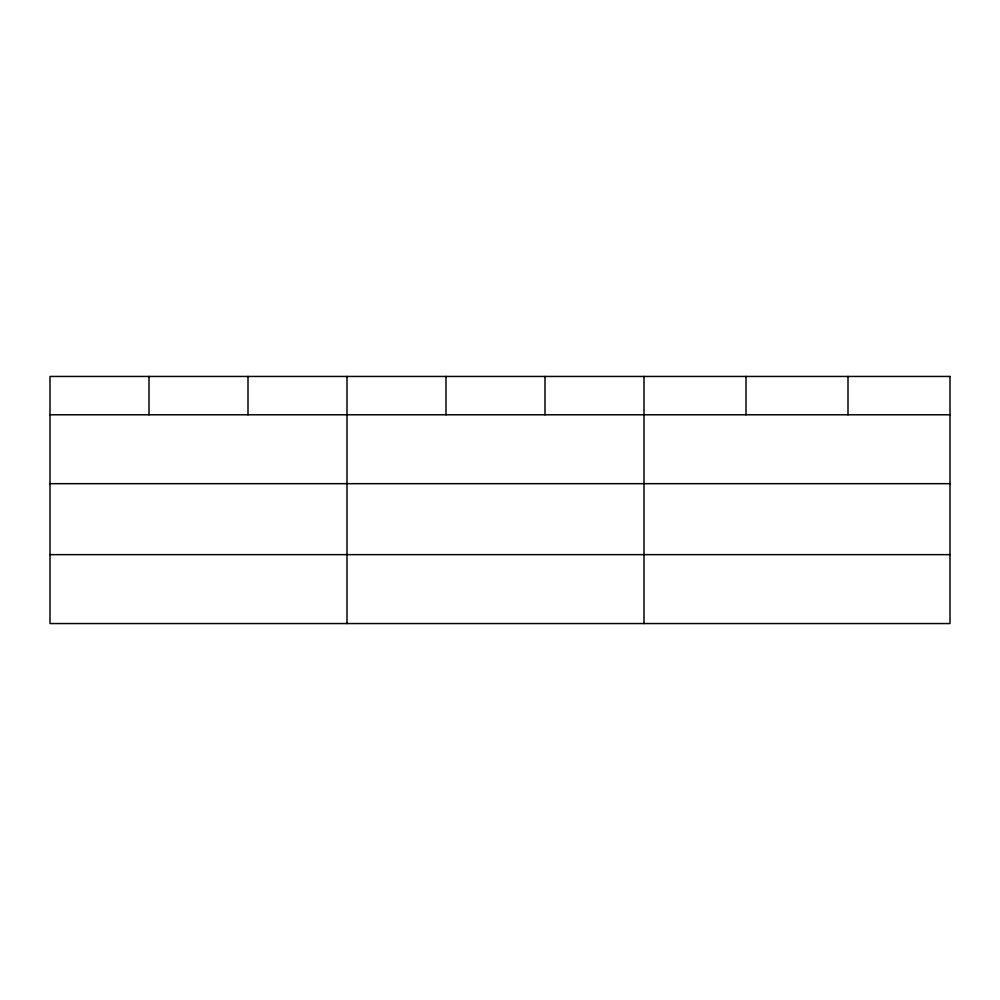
<?xml version="1.0" encoding="UTF-8"?>
<svg xmlns="http://www.w3.org/2000/svg" width="1000" height="1000" viewBox="0 0 1000 1000"><rect width="100%" height="100%" fill="white"/><g stroke="black" fill="none" stroke-linecap="round" stroke-linejoin="round"><path stroke-width="1.5" d="M50 414.787L950 414.787M50 483.675L950 483.675M50 554.65L950 554.65M848 376.45L848 414.787M746 376.45L746 414.787M644 376.45L644 623.55M545 376.45L545 414.787M446 376.45L446 414.787M347 376.45L347 623.55M248 376.45L248 414.787M149 376.45L149 414.787M950 376.45L50 376.45L50 623.55L950 623.55L950 376.45"/></g></svg>
